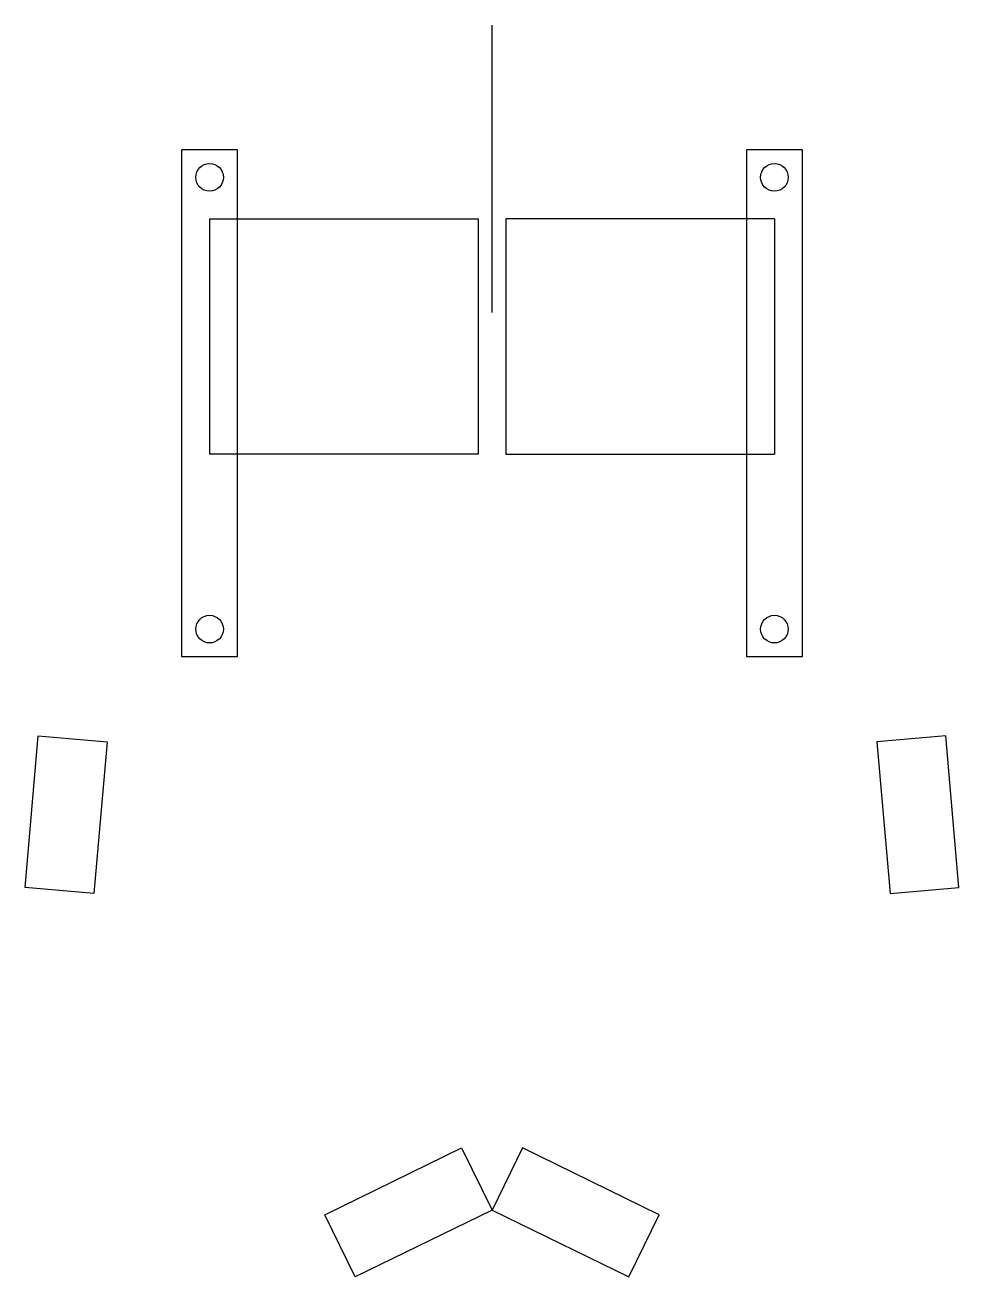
# Model space of a CAD drawing. Header units: millimetres. Extents: x -33.7 to 33.7, y -67.9 to 22.5.
import ezdxf

# ---------------------------------------------------------------- set-up
doc = ezdxf.new("R2010")
doc.units = ezdxf.units.MM
doc.layers.get('0').update_dxf_attribs({"linetype": 'CONTINUOUS'})

msp = doc.modelspace()

# ---------------------------------------------------------------- linework, layer by layer
for p, q in [((0, 1.75), (0, 22.5)), ((-20.4, 8.5), (-20.4, -8.5)), ((-20.4, 8.5), (-1, 8.5)), ((-1, 8.5), (-1, -8.5)), ((1, 8.5), (1, -8.5)), ((1, 8.5), (1, -8.5)), ((20.4, 8.5), (1, 8.5)), ((20.4, 8.5), (20.4, -8.5)), ((20.4, 8.5), (20.4, -8.5)), ((-1, -8.5), (-20.4, -8.5)), ((1, -8.5), (20.4, -8.5))]:
    msp.add_line(p, q)
for points in [[(-18.4, -23.128), (-22.4, -23.128), (-22.4, 13.5), (-18.4, 13.5)], [(22.4, -23.128), (18.4, -23.128), (18.4, 13.5), (22.4, 13.5)], [(-28.748, -40.222), (-33.729, -39.786), (-32.77, -28.828), (-27.789, -29.263)], [(27.789, -29.263), (28.748, -40.222), (33.729, -39.786), (32.77, -28.828)], [(0, -63.078), (-9.881, -67.912), (-12.078, -63.421), (-2.197, -58.587)], [(0, -63.078), (9.881, -67.912), (12.078, -63.421), (2.197, -58.587)]]:
    msp.add_lwpolyline(points, close=True)
for centre in [(-20.4, 11.5), (20.4, 11.5), (-20.4, -21.128), (20.4, -21.128)]:
    msp.add_circle(centre, 1)

doc.saveas('drawing.dxf')
